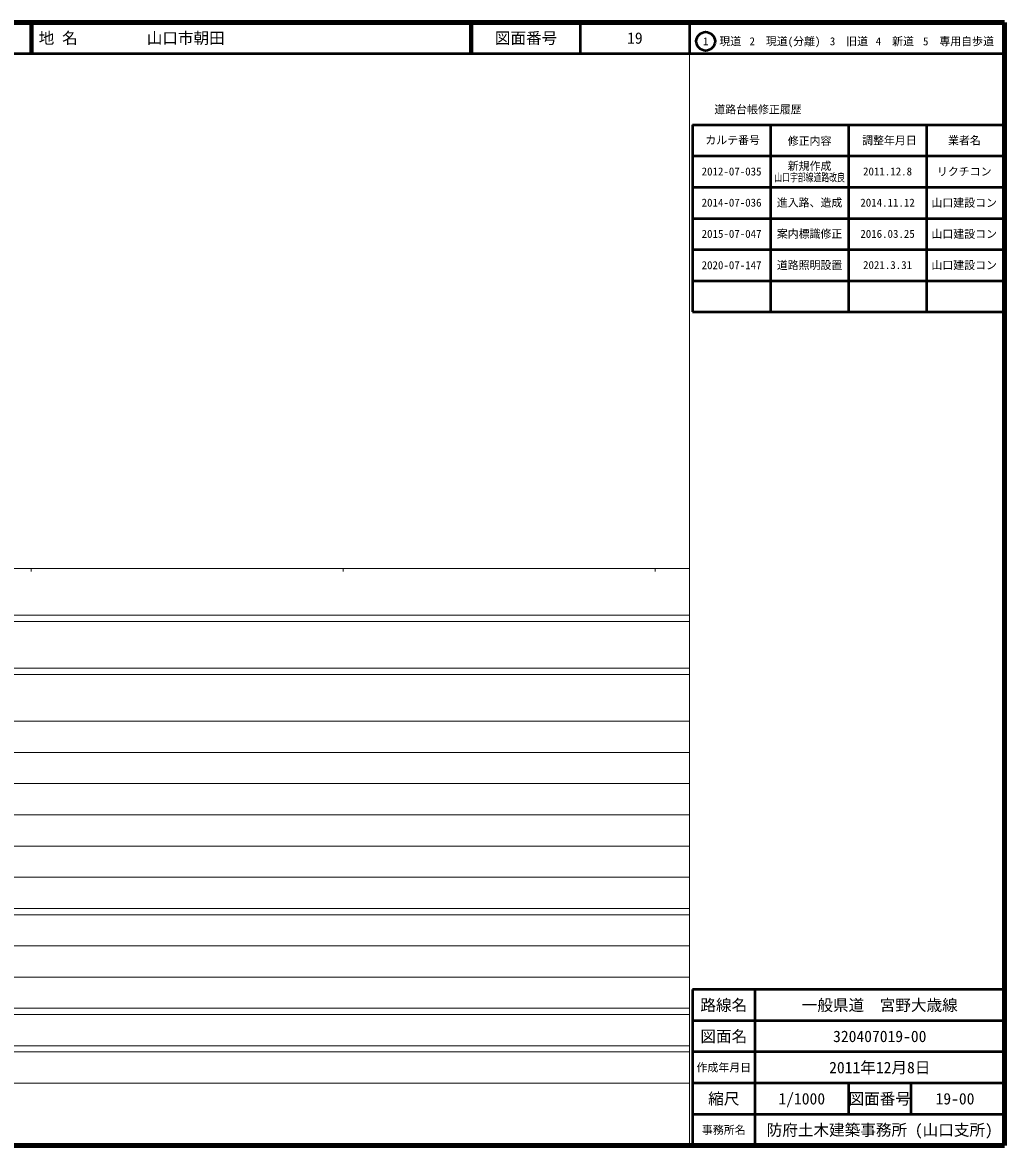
# Model space of a CAD drawing. Units: millimetres on the paper, enlarged 1000 times. Extents: x 40000 to 680000, y 20000 to 380000.
# Drawn here: x 365183 to 680000, y 20000 to 380000 of the extents above; entities that cross this region are included whole.
import ezdxf
from ezdxf.enums import TextEntityAlignment as Align

# ---------------------------------------------------------------- set-up
doc = ezdxf.new("R2010")
doc.units = ezdxf.units.MM
doc.header["$LTSCALE"] = 1000
for name, color, linetype, lineweight in [('M-TTL', 2, 'Continuous', 140), ('M-TTL-BAND', 7, 'Continuous', 13), ('M-TTL-FRAM', 2, 'Continuous', 50), ('M-TTL-LINE', 7, 'Continuous', 50)]:
    doc.layers.add(name, color=color, linetype=linetype, lineweight=lineweight)
doc.layers.add('M-TTL-TXT', color=7, linetype='Continuous')
doc.styles.add('ＭＳ ゴシック', font='')
doc.styles.get('ＭＳ ゴシック').set_extended_font_data('MS Gothic')

msp = doc.modelspace()

# ---------------------------------------------------------------- linework, layer by layer
at = {"layer": 'M-TTL'}
for p, q in [((680000, 380000), (40000, 380000)), ((680000, 20000), (680000, 380000)), ((40000, 20000), (680000, 20000))]:
    msp.add_line(p, q, dxfattribs=at)
at = {"layer": 'M-TTL-BAND'}
for p, q in [((579000, 20000), (579000, 370000)), ((40000, 205000), (579000, 205000)), ((368000, 205000), (368000, 204000)), ((468000, 205000), (468000, 204000)), ((568000, 205000), (568000, 204000)), ((40000, 190000), (579000, 190000)), ((40000, 188000), (579000, 188000)), ((40000, 173000), (579000, 173000)), ((40000, 171000), (579000, 171000)), ((40000, 156000), (579000, 156000)), ((46000, 146000), (579000, 146000)), ((52000, 136000), (579000, 136000)), ((46000, 126000), (579000, 126000)), ((52000, 116000), (579000, 116000)), ((46000, 106000), (579000, 106000)), ((40000, 96000), (579000, 96000)), ((40000, 94000), (579000, 94000)), ((49000, 84000), (579000, 84000)), ((40000, 74000), (579000, 74000)), ((40000, 64000), (579000, 64000)), ((40000, 62000), (579000, 62000)), ((40000, 52000), (579000, 52000)), ((40000, 50000), (579000, 50000)), ((40000, 40000), (579000, 40000))]:
    msp.add_line(p, q, dxfattribs=at)
at = {"layer": 'M-TTL-FRAM'}
for p, q in [((580000, 347197), (580000, 287197)), ((580000, 347197), (680000, 347197)), ((580000, 287197), (680000, 287197)), ((680000, 70000), (580000, 70000)), ((580000, 70000), (580000, 20000))]:
    msp.add_line(p, q, dxfattribs=at)
at = {"layer": 'M-TTL-LINE'}
for p, q in [((367750, 380000), (367750, 370000)), ((368250, 380000), (368250, 370000)), ((508747, 380000), (508747, 370000)), ((509247, 380000), (509247, 370000)), ((543997, 380000), (543997, 370000)), ((579000, 380000), (579000, 370000)), ((40000, 370000), (680000, 370000)), ((605000, 347197), (605000, 287197)), ((630000, 347197), (630000, 287197)), ((655000, 347197), (655000, 287197)), ((580000, 337197), (680000, 337197)), ((580000, 327197), (680000, 327197)), ((580000, 317197), (680000, 317197)), ((580000, 307197), (680000, 307197)), ((580000, 297197), (680000, 297197)), ((600000, 70000), (600000, 20000)), ((680000, 60000), (580000, 60000)), ((680000, 50000), (580000, 50000)), ((680000, 40000), (580000, 40000)), ((630000, 40000), (630000, 30000)), ((650000, 40000), (650000, 30000)), ((680000, 30000), (580000, 30000))]:
    msp.add_line(p, q, dxfattribs=at)
msp.add_circle((584192, 373958), 3000, dxfattribs=at)

# ---------------------------------------------------------------- texts
at = {"layer": 'M-TTL-TXT', "style": 'ＭＳ ゴシック'}
for s, p in [('地 名', (370380, 375000)), ('山口市朝田', (405024, 375000))]:
    msp.add_text(s, height=3666, dxfattribs=at).set_placement(p, align=Align.MIDDLE_LEFT)
for s, height, p in [('図面番号', 3666, (526622, 375000)), ('19', 3666, (561497, 375000)), ('1\u3000現道', 2566, (589448, 373958)), ('2\u3000現道(分離)', 2566, (609619, 373958)), ('3\u3000旧道', 2566, (630121, 373958)), ('4\u3000新道', 2566, (644824, 373958)), ('5\u3000専用自歩道', 2566, (665228, 373958)), ('道路台帳修正履歴', 2566, (600968, 352113)), ('カルテ番号', 2566, (592839, 342277)), ('修正内容', 2566, (617509, 342023)), ('調整年月日', 2566, (643089, 342197)), ('業者名', 2566, (667134, 342197)), ('新規作成', 2566, (617500, 333995)), ('2012-07-035', 2566, (592500, 332229)), ('2011.12.8', 2566, (642500, 332245)), ('リクチコン', 2566, (667077, 332189)), ('2014-07-036', 2566, (592500, 322245)), ('進入路、造成', 2566, (617500, 322245)), ('2014.11.12', 2566, (642500, 322245)), ('山口建設コン', 2566, (667077, 322189)), ('2015-07-047', 2566, (592500, 312245)), ('案内標識修正', 2566, (617500, 312245)), ('2016.03.25', 2566, (642500, 312245)), ('山口建設コン', 2566, (667077, 312189)), ('2020-07-147', 2566, (592500, 302197)), ('道路照明設置', 2566, (617500, 302197)), ('2021.3.31', 2566, (642500, 302245)), ('山口建設コン', 2566, (667077, 302189)), ('路線名', 3666, (590000, 65000)), ('路線名', 3666, (590000, 65000)), ('一般県道\u3000宮野大歳線', 3666, (640000, 65000)), ('図面名', 3666, (590000, 55000)), ('図面名', 3666, (590000, 55000)), ('320407019-00', 3666, (640000, 55000)), ('2011年12月8日', 3666, (640000, 45000)), ('作成年月日', 2566, (590000, 45000)), ('作成年月日', 2566, (590000, 45000)), ('縮尺', 3666, (590000, 35000)), ('縮尺', 3666, (590000, 35000)), ('1/1000', 3666, (615000, 35000)), ('図面番号', 3666, (640000, 35000)), ('図面番号', 3666, (640000, 35000)), ('19-00', 3666, (664125, 35000)), ('事務所名', 2566, (590000, 25000)), ('事務所名', 2566, (590000, 25000)), ('防府土木建築事務所 (山口支所)', 3666, (640000, 25000))]:
    msp.add_text(s, height=height, dxfattribs=at).set_placement(p, align=Align.MIDDLE_CENTER)
at = {"layer": 'M-TTL-TXT', "style": 'ＭＳ ゴシック', "width": 0.7}
msp.add_text('山口宇部線道路改良', height=2566, dxfattribs=at).set_placement((617500, 330323), align=Align.MIDDLE_CENTER)

doc.saveas('drawing.dxf')
